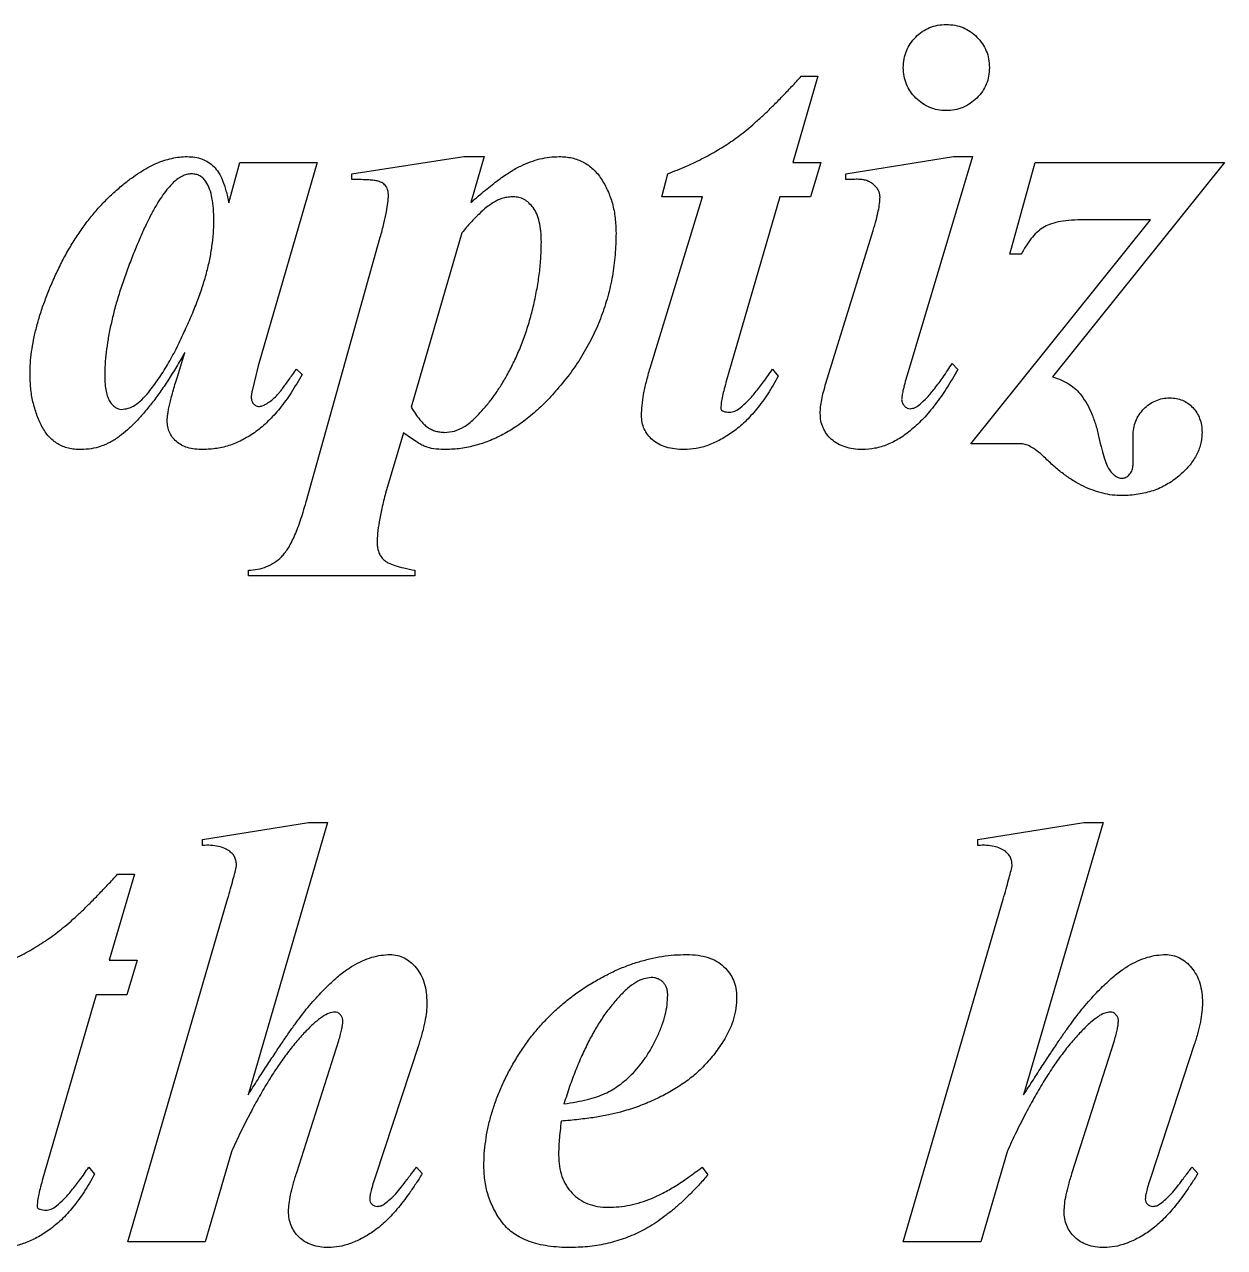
# Model space of a CAD drawing. Header units: inches. Extents: x -8.75 to 0, y -0.78 to 2.88.
# Drawn here: x -2.4782 to -2.0431, y 1.5835 to 2.0271 of the extents above; entities that cross this region are included whole.
import ezdxf

# ---------------------------------------------------------------- set-up
doc = ezdxf.new("R2010")
doc.units = ezdxf.units.IN
doc.header["$MEASUREMENT"] = 0

msp = doc.modelspace()

# ---------------------------------------------------------------- linework, layer by layer
at = {"color": 7, "linetype": 'Continuous', "lineweight": 25}
for p, q in [((-2.19049, 2.00833), (-2.1996, 1.97708)), ((-2.19658, 2.00833), (-2.19049, 2.00833)), ((-2.35956, 1.97292), (-2.31887, 1.97917)), ((-2.31887, 1.97917), (-2.31152, 1.97917)), ((-2.31152, 1.97917), (-2.31637, 1.9625)), ((-2.1804, 1.97292), (-2.1413, 1.97917)), ((-2.1344, 1.97917), (-2.15816, 1.89993)), ((-2.1413, 1.97917), (-2.1344, 1.97917)), ((-2.40419, 1.96237), (-2.40009, 1.97708)), ((-2.40009, 1.97708), (-2.37206, 1.97708)), ((-2.37206, 1.97708), (-2.39352, 1.90326)), ((-2.1996, 1.97708), (-2.18941, 1.97708)), ((-2.18941, 1.97708), (-2.19326, 1.96458)), ((-2.12096, 1.94375), (-2.11174, 1.97708)), ((-2.11174, 1.97708), (-2.04306, 1.97708)), ((-2.04306, 1.97708), (-2.10546, 1.89935)), ((-2.35956, 1.97083), (-2.35956, 1.97292)), ((-2.24706, 1.96458), (-2.24492, 1.97295)), ((-2.1804, 1.97083), (-2.1804, 1.97292)), ((-2.25136, 1.90244), (-2.23235, 1.96458)), ((-2.23235, 1.96458), (-2.24706, 1.96458)), ((-2.20429, 1.96458), (-2.22385, 1.8972)), ((-2.19326, 1.96458), (-2.20429, 1.96458)), ((-2.13505, 1.875), (-2.06992, 1.95625)), ((-2.06992, 1.95625), (-2.09387, 1.95625)), ((-2.18759, 1.89701), (-2.17047, 1.95241)), ((-2.37613, 1.85391), (-2.34921, 1.94993)), ((-2.31959, 1.95153), (-2.33805, 1.88835)), ((-2.11679, 1.94375), (-2.12096, 1.94375)), ((-2.42281, 1.89928), (-2.42008, 1.90817)), ((-2.39352, 1.90326), (-2.39573, 1.89427)), ((-2.14182, 1.90417), (-2.13974, 1.90195)), ((-2.37965, 1.90208), (-2.37756, 1.90013)), ((-2.20699, 1.90208), (-2.20491, 1.89954)), ((-2.34075, 1.87897), (-2.34732, 1.85716)), ((-2.07623, 1.86732), (-2.07623, 1.87783)), ((-2.11682, 1.875), (-2.13505, 1.875)), ((-2.39706, 1.82708), (-2.39706, 1.82917)), ((-2.33665, 1.82917), (-2.33665, 1.82708)), ((-2.33665, 1.82708), (-2.39706, 1.82708)), ((-2.41373, 1.73146), (-2.37529, 1.73771)), ((-2.36835, 1.73771), (-2.39716, 1.63892)), ((-2.37529, 1.73771), (-2.36835, 1.73771)), ((-2.13248, 1.73146), (-2.09404, 1.73771)), ((-2.0871, 1.73771), (-2.11591, 1.63892)), ((-2.09404, 1.73771), (-2.0871, 1.73771)), ((-2.41373, 1.72938), (-2.41373, 1.73146)), ((-2.13248, 1.72938), (-2.13248, 1.73146)), ((-2.4384, 1.71896), (-2.44752, 1.68771)), ((-2.44449, 1.71896), (-2.4384, 1.71896)), ((-2.44081, 1.58563), (-2.40458, 1.70991)), ((-2.15956, 1.58563), (-2.12333, 1.70991)), ((-2.44752, 1.68771), (-2.43733, 1.68771)), ((-2.43733, 1.68771), (-2.44117, 1.67521)), ((-2.45221, 1.67521), (-2.47177, 1.60783)), ((-2.44117, 1.67521), (-2.45221, 1.67521)), ((-2.37952, 1.6107), (-2.36425, 1.65861)), ((-2.33528, 1.65715), (-2.35097, 1.60946)), ((-2.09827, 1.6107), (-2.083, 1.65861)), ((-2.05403, 1.65715), (-2.06972, 1.60946)), ((-2.40318, 1.61828), (-2.41269, 1.58563)), ((-2.12193, 1.61828), (-2.13144, 1.58563)), ((-2.45491, 1.61271), (-2.45283, 1.61017)), ((-2.33609, 1.61271), (-2.33401, 1.61034)), ((-2.23248, 1.61271), (-2.2304, 1.60995)), ((-2.05484, 1.61271), (-2.05276, 1.61034)), ((-2.41269, 1.58563), (-2.44081, 1.58563)), ((-2.13144, 1.58563), (-2.15956, 1.58563))]:
    msp.add_line(p, q, dxfattribs=at)
for points, knots in [([(-2.15956, 2.01146), (-2.15951, 2.01251), (-2.1594, 2.01455), (-2.15851, 2.01748), (-2.15709, 2.02018), (-2.1551, 2.02255), (-2.15276, 2.02458), (-2.15006, 2.02604), (-2.14711, 2.02692), (-2.14505, 2.02703), (-2.144, 2.02708)], [0, 0, 0, 0, 0.128069, 0.249947, 0.371754, 0.499132, 0.626344, 0.748778, 0.871931, 1, 1, 1, 1]), ([(-2.144, 2.02708), (-2.14293, 2.02703), (-2.14085, 2.02692), (-2.13786, 2.02605), (-2.13515, 2.02457), (-2.13278, 2.02256), (-2.13079, 2.02018), (-2.12936, 2.01749), (-2.12847, 2.01455), (-2.12837, 2.01251), (-2.12831, 2.01146)], [0, 0, 0, 0, 0.130072, 0.253889, 0.375723, 0.50332, 0.630072, 0.75128, 0.87256, 1, 1, 1, 1]), ([(-2.144, 1.99583), (-2.14504, 1.99589), (-2.14706, 1.996), (-2.14998, 1.99688), (-2.15265, 1.99835), (-2.15504, 2.00033), (-2.15706, 2.00271), (-2.15851, 2.00542), (-2.1594, 2.00836), (-2.15951, 2.01041), (-2.15956, 2.01146)], [0, 0, 0, 0, 0.126881, 0.247614, 0.370178, 0.497691, 0.626054, 0.749788, 0.871796, 1, 1, 1, 1]), ([(-2.12831, 2.01146), (-2.12837, 2.01041), (-2.12848, 2.00836), (-2.12937, 2.00542), (-2.13081, 2.00271), (-2.13284, 2.00033), (-2.13523, 1.99834), (-2.13794, 1.99688), (-2.1409, 1.996), (-2.14296, 1.99589), (-2.144, 1.99583)], [0, 0, 0, 0, 0.127561, 0.248956, 0.37207, 0.499788, 0.626661, 0.749774, 0.872439, 1, 1, 1, 1]), ([(-2.24492, 1.97295), (-2.24266, 1.97384), (-2.23825, 1.97559), (-2.23199, 1.9786), (-2.22622, 1.98182), (-2.2217, 1.98474), (-2.21824, 1.98735), (-2.2155, 1.98951), (-2.21268, 1.99202), (-2.20968, 1.99473), (-2.20658, 1.99774), (-2.20337, 2.00105), (-2.19998, 2.00457), (-2.19773, 2.00706), (-2.19658, 2.00833)], [0, 0, 0, 0, 0.120172, 0.234507, 0.343418, 0.447385, 0.500336, 0.558038, 0.620076, 0.686978, 0.757998, 0.833949, 0.914855, 1, 1, 1, 1]), ([(-2.44257, 1.96895), (-2.44155, 1.96976), (-2.43958, 1.97135), (-2.43653, 1.97339), (-2.43356, 1.97517), (-2.43064, 1.97666), (-2.42773, 1.97776), (-2.42487, 1.97855), (-2.42207, 1.97907), (-2.42021, 1.97913), (-2.4193, 1.97917)], [0, 0, 0, 0, 0.1512513, 0.2923411, 0.4252491, 0.5516348, 0.6713009, 0.7846573, 0.8943067, 1, 1, 1, 1]), ([(-2.4193, 1.97917), (-2.41834, 1.97913), (-2.41648, 1.97905), (-2.41386, 1.97836), (-2.41152, 1.97722), (-2.40947, 1.97557), (-2.40769, 1.97329), (-2.40627, 1.97029), (-2.40502, 1.9666), (-2.40448, 1.96385), (-2.40419, 1.96237)], [0, 0, 0, 0, 0.114685, 0.222136, 0.322068, 0.423716, 0.534699, 0.665421, 0.819071, 1, 1, 1, 1]), ([(-2.31637, 1.9625), (-2.31547, 1.96328), (-2.31372, 1.9648), (-2.31117, 1.96699), (-2.30872, 1.96894), (-2.3064, 1.97071), (-2.30421, 1.97226), (-2.30213, 1.97361), (-2.3002, 1.97479), (-2.29778, 1.97603), (-2.29486, 1.97728), (-2.29136, 1.97839), (-2.28784, 1.97902), (-2.2855, 1.97912), (-2.28434, 1.97917)], [0, 0, 0, 0, 0.096773, 0.188005, 0.272597, 0.351161, 0.424468, 0.49067, 0.552297, 0.607839, 0.711227, 0.809846, 0.90556, 1, 1, 1, 1]), ([(-2.28434, 1.97917), (-2.28353, 1.97914), (-2.28197, 1.97909), (-2.27969, 1.97874), (-2.27757, 1.97807), (-2.27556, 1.9772), (-2.27373, 1.97603), (-2.272, 1.97466), (-2.27045, 1.97299), (-2.26858, 1.97044), (-2.26663, 1.96684), (-2.26491, 1.96209), (-2.2639, 1.95687), (-2.26379, 1.95324), (-2.26373, 1.95137)], [0, 0, 0, 0, 0.06224, 0.120922, 0.178038, 0.234064, 0.289526, 0.345664, 0.404484, 0.465123, 0.590666, 0.719249, 0.855301, 1, 1, 1, 1]), ([(-2.42473, 1.9693), (-2.42536, 1.96861), (-2.42671, 1.96713), (-2.42858, 1.96451), (-2.43054, 1.96146), (-2.43247, 1.95788), (-2.4345, 1.95386), (-2.43649, 1.94931), (-2.43859, 1.94433), (-2.44065, 1.93898), (-2.4426, 1.93348), (-2.44437, 1.92807), (-2.44585, 1.92285), (-2.44701, 1.91781), (-2.44797, 1.91297), (-2.44866, 1.90833), (-2.44907, 1.90387), (-2.44912, 1.90097), (-2.44915, 1.89954)], [0, 0, 0, 0, 0.037531, 0.080077, 0.128489, 0.182503, 0.242688, 0.308762, 0.380759, 0.45896, 0.538185, 0.61438, 0.686534, 0.755191, 0.821089, 0.883834, 0.943104, 1, 1, 1, 1]), ([(-2.4177, 1.97292), (-2.41828, 1.97287), (-2.41949, 1.97278), (-2.42125, 1.972), (-2.42307, 1.97091), (-2.42416, 1.96986), (-2.42473, 1.9693)], [0, 0, 0, 0, 0.21488, 0.444023, 0.703923, 1, 1, 1, 1]), ([(-2.4123, 1.96989), (-2.41263, 1.97036), (-2.41328, 1.97125), (-2.4146, 1.97222), (-2.41609, 1.97281), (-2.41715, 1.97288), (-2.4177, 1.97292)], [0, 0, 0, 0, 0.264796, 0.509314, 0.746635, 1, 1, 1, 1]), ([(-2.40956, 1.95579), (-2.40958, 1.95732), (-2.40962, 1.96013), (-2.41016, 1.96401), (-2.41091, 1.96727), (-2.41186, 1.96907), (-2.4123, 1.96989)], [0, 0, 0, 0, 0.31411, 0.581113, 0.808451, 1, 1, 1, 1]), ([(-2.34625, 1.96514), (-2.34629, 1.96573), (-2.34637, 1.96686), (-2.34704, 1.96843), (-2.34831, 1.96964), (-2.34986, 1.97026), (-2.3516, 1.97056), (-2.35365, 1.97074), (-2.35637, 1.97082), (-2.35842, 1.97083), (-2.35956, 1.97083)], [0, 0, 0, 0, 0.1076582, 0.2050205, 0.3042912, 0.4185206, 0.5030529, 0.6262075, 0.7923922, 1, 1, 1, 1]), ([(-2.17623, 1.97093), (-2.17686, 1.97092), (-2.17825, 1.9709), (-2.17964, 1.97086), (-2.1804, 1.97083)], [0, 0, 0, 0, 0.453061, 1, 1, 1, 1]), ([(-2.16799, 1.96445), (-2.16802, 1.96487), (-2.16806, 1.9657), (-2.16851, 1.96689), (-2.16922, 1.968), (-2.17021, 1.96899), (-2.17139, 1.96988), (-2.17283, 1.9705), (-2.17447, 1.97086), (-2.17562, 1.97091), (-2.17623, 1.97093)], [0, 0, 0, 0, 0.106757, 0.213696, 0.322982, 0.443511, 0.571484, 0.70283, 0.84314, 1, 1, 1, 1]), ([(-2.47623, 1.90029), (-2.47621, 1.90163), (-2.47617, 1.90435), (-2.47567, 1.90849), (-2.47496, 1.91277), (-2.47394, 1.91721), (-2.47264, 1.92178), (-2.47103, 1.92649), (-2.46913, 1.93134), (-2.46698, 1.93629), (-2.46461, 1.9412), (-2.462, 1.94591), (-2.45924, 1.95039), (-2.45626, 1.95459), (-2.45315, 1.95858), (-2.44982, 1.9623), (-2.4463, 1.96576), (-2.44381, 1.96789), (-2.44257, 1.96895)], [0, 0, 0, 0, 0.050997, 0.103943, 0.158988, 0.216791, 0.277525, 0.340557, 0.406814, 0.476408, 0.546463, 0.615088, 0.681898, 0.747317, 0.811647, 0.875037, 0.937745, 1, 1, 1, 1]), ([(-2.34921, 1.94993), (-2.34876, 1.95159), (-2.34793, 1.95463), (-2.34704, 1.95883), (-2.34641, 1.96223), (-2.3463, 1.96426), (-2.34625, 1.96514)], [0, 0, 0, 0, 0.33171, 0.608594, 0.829634, 1, 1, 1, 1]), ([(-2.30813, 1.96257), (-2.30899, 1.96199), (-2.31087, 1.96073), (-2.31357, 1.95821), (-2.3166, 1.95517), (-2.31855, 1.9528), (-2.31959, 1.95153)], [0, 0, 0, 0, 0.19451, 0.424011, 0.692071, 1, 1, 1, 1]), ([(-2.30097, 1.96458), (-2.3016, 1.96456), (-2.30284, 1.9645), (-2.30469, 1.96413), (-2.30646, 1.96349), (-2.30757, 1.96287), (-2.30813, 1.96257)], [0, 0, 0, 0, 0.251306, 0.493757, 0.746731, 1, 1, 1, 1]), ([(-2.29081, 1.94808), (-2.29085, 1.94943), (-2.29092, 1.95194), (-2.29144, 1.95542), (-2.29236, 1.95832), (-2.29368, 1.96063), (-2.29527, 1.96237), (-2.29699, 1.96368), (-2.29894, 1.96442), (-2.30029, 1.96453), (-2.30097, 1.96458)], [0, 0, 0, 0, 0.187129, 0.34895, 0.487183, 0.607402, 0.715185, 0.812266, 0.90577, 1, 1, 1, 1]), ([(-2.17047, 1.95241), (-2.1701, 1.95365), (-2.16941, 1.95598), (-2.16863, 1.95924), (-2.16812, 1.96201), (-2.16803, 1.96369), (-2.16799, 1.96445)], [0, 0, 0, 0, 0.31585, 0.589913, 0.81473, 1, 1, 1, 1]), ([(-2.09387, 1.95625), (-2.09544, 1.95622), (-2.09833, 1.95616), (-2.10235, 1.95575), (-2.10566, 1.95495), (-2.10841, 1.95383), (-2.11072, 1.95212), (-2.11287, 1.94992), (-2.11492, 1.94706), (-2.11614, 1.9449), (-2.11679, 1.94375)], [0, 0, 0, 0, 0.167163, 0.309631, 0.430343, 0.530123, 0.625742, 0.734852, 0.858532, 1, 1, 1, 1]), ([(-2.42031, 1.91556), (-2.41946, 1.91742), (-2.4178, 1.92105), (-2.41561, 1.92647), (-2.41375, 1.93174), (-2.41221, 1.93685), (-2.41102, 1.94181), (-2.41022, 1.94662), (-2.40965, 1.95126), (-2.40959, 1.95431), (-2.40956, 1.95579)], [0, 0, 0, 0, 0.146155, 0.28499, 0.418182, 0.545285, 0.666433, 0.782078, 0.893677, 1, 1, 1, 1]), ([(-2.32584, 1.87917), (-2.32465, 1.87926), (-2.32223, 1.87946), (-2.31932, 1.88079), (-2.317, 1.88241), (-2.31501, 1.88418), (-2.31283, 1.88642), (-2.31045, 1.88912), (-2.308, 1.89228), (-2.30557, 1.89589), (-2.30318, 1.89992), (-2.30089, 1.90436), (-2.29871, 1.90916), (-2.29672, 1.9143), (-2.29501, 1.91976), (-2.29353, 1.92545), (-2.29234, 1.93125), (-2.29145, 1.93697), (-2.2909, 1.94257), (-2.29084, 1.94626), (-2.29081, 1.94808)], [0, 0, 0, 0, 0.043195, 0.088086, 0.114569, 0.146581, 0.184958, 0.228747, 0.277876, 0.330945, 0.387607, 0.448735, 0.513093, 0.580187, 0.649596, 0.722044, 0.794842, 0.86538, 0.933417, 1, 1, 1, 1]), ([(-2.26373, 1.95137), (-2.26379, 1.94874), (-2.2639, 1.94354), (-2.26496, 1.93586), (-2.26659, 1.92841), (-2.26898, 1.9212), (-2.27196, 1.91419), (-2.27564, 1.90742), (-2.27997, 1.90086), (-2.28334, 1.89679), (-2.28505, 1.89473)], [0, 0, 0, 0, 0.127432, 0.252144, 0.375066, 0.496856, 0.619895, 0.743724, 0.870093, 1, 1, 1, 1]), ([(-2.4332, 1.89375), (-2.43201, 1.89531), (-2.42958, 1.8985), (-2.42628, 1.90374), (-2.42315, 1.90945), (-2.42127, 1.91349), (-2.42031, 1.91556)], [0, 0, 0, 0, 0.230967, 0.474163, 0.72999, 1, 1, 1, 1]), ([(-2.42008, 1.90817), (-2.42109, 1.90642), (-2.42305, 1.90301), (-2.42607, 1.89817), (-2.42905, 1.89372), (-2.43207, 1.88973), (-2.43497, 1.88608), (-2.43791, 1.88291), (-2.44076, 1.88009), (-2.44277, 1.8785), (-2.44374, 1.87773)], [0, 0, 0, 0, 0.156419, 0.303785, 0.441546, 0.570419, 0.690316, 0.801952, 0.904603, 1, 1, 1, 1]), ([(-2.15348, 1.88939), (-2.15261, 1.89019), (-2.15069, 1.89196), (-2.14794, 1.8953), (-2.14491, 1.89942), (-2.1429, 1.90251), (-2.14182, 1.90417)], [0, 0, 0, 0, 0.1865777, 0.4153055, 0.6853307, 1, 1, 1, 1]), ([(-2.45777, 1.87292), (-2.45856, 1.87294), (-2.46009, 1.87299), (-2.4623, 1.87338), (-2.46435, 1.87402), (-2.46619, 1.875), (-2.46791, 1.87617), (-2.46946, 1.87762), (-2.47078, 1.87937), (-2.47235, 1.882), (-2.47388, 1.88565), (-2.47526, 1.89028), (-2.47609, 1.89521), (-2.47618, 1.89858), (-2.47623, 1.90029)], [0, 0, 0, 0, 0.063398, 0.124106, 0.181381, 0.236825, 0.292429, 0.349032, 0.407944, 0.469461, 0.597027, 0.727216, 0.860912, 1, 1, 1, 1]), ([(-2.44915, 1.89954), (-2.44912, 1.89856), (-2.44908, 1.89671), (-2.44873, 1.89417), (-2.44818, 1.89204), (-2.44735, 1.89037), (-2.44637, 1.88911), (-2.44531, 1.88822), (-2.44422, 1.88759), (-2.44344, 1.88753), (-2.44306, 1.8875)], [0, 0, 0, 0, 0.200627, 0.374128, 0.520561, 0.643689, 0.750326, 0.842545, 0.924307, 1, 1, 1, 1]), ([(-2.42649, 1.88337), (-2.42647, 1.88376), (-2.42643, 1.88463), (-2.42627, 1.88604), (-2.42595, 1.88769), (-2.42558, 1.88956), (-2.42504, 1.89166), (-2.42439, 1.89399), (-2.42364, 1.89656), (-2.4231, 1.89835), (-2.42281, 1.89928)], [0, 0, 0, 0, 0.0716538, 0.1596585, 0.2606213, 0.3783269, 0.5094296, 0.6579343, 0.8214508, 1, 1, 1, 1]), ([(-2.37756, 1.90013), (-2.37886, 1.89791), (-2.38134, 1.89367), (-2.38544, 1.88795), (-2.38971, 1.88322), (-2.39413, 1.87939), (-2.39876, 1.87653), (-2.4035, 1.87441), (-2.40847, 1.87318), (-2.41185, 1.873), (-2.41354, 1.87292)], [0, 0, 0, 0, 0.162883, 0.310308, 0.443899, 0.565597, 0.67871, 0.786572, 0.89326, 1, 1, 1, 1]), ([(-2.38723, 1.89202), (-2.38708, 1.89217), (-2.3867, 1.89254), (-2.38611, 1.89326), (-2.38535, 1.89417), (-2.38448, 1.89531), (-2.38347, 1.89668), (-2.38233, 1.89829), (-2.38102, 1.9001), (-2.38012, 1.9014), (-2.37965, 1.90208)], [0, 0, 0, 0, 0.051109, 0.1261472, 0.2196849, 0.333793, 0.4685456, 0.6239875, 0.8016354, 1, 1, 1, 1]), ([(-2.25449, 1.88532), (-2.25444, 1.88651), (-2.25435, 1.88907), (-2.25371, 1.89312), (-2.25274, 1.89765), (-2.25184, 1.90079), (-2.25136, 1.90244)], [0, 0, 0, 0, 0.205405, 0.439032, 0.704171, 1, 1, 1, 1]), ([(-2.20491, 1.89954), (-2.20614, 1.89738), (-2.20849, 1.89323), (-2.21253, 1.88769), (-2.21674, 1.88302), (-2.22115, 1.87932), (-2.22564, 1.8765), (-2.23009, 1.87444), (-2.23455, 1.87315), (-2.23753, 1.87299), (-2.23899, 1.87292)], [0, 0, 0, 0, 0.164549, 0.315664, 0.452911, 0.579345, 0.695512, 0.802853, 0.903381, 1, 1, 1, 1]), ([(-2.21871, 1.88805), (-2.21781, 1.88883), (-2.21584, 1.89052), (-2.21307, 1.89374), (-2.21002, 1.89762), (-2.20805, 1.90053), (-2.20699, 1.90208)], [0, 0, 0, 0, 0.193516, 0.424759, 0.692792, 1, 1, 1, 1]), ([(-2.13974, 1.90195), (-2.14107, 1.89966), (-2.14361, 1.89529), (-2.1478, 1.88938), (-2.152, 1.88432), (-2.15633, 1.8802), (-2.16069, 1.87693), (-2.16519, 1.87466), (-2.16975, 1.87318), (-2.17285, 1.87301), (-2.17437, 1.87292)], [0, 0, 0, 0, 0.168014, 0.320636, 0.459384, 0.584541, 0.698833, 0.803825, 0.903135, 1, 1, 1, 1]), ([(-2.15816, 1.89993), (-2.15847, 1.89891), (-2.15901, 1.89704), (-2.15963, 1.89452), (-2.16003, 1.89258), (-2.16011, 1.89147), (-2.16015, 1.89102)], [0, 0, 0, 0, 0.351155, 0.636598, 0.849991, 1, 1, 1, 1]), ([(-2.10546, 1.89935), (-2.10434, 1.89896), (-2.10221, 1.89821), (-2.09932, 1.89665), (-2.09687, 1.89482), (-2.0956, 1.89331), (-2.09498, 1.89258)], [0, 0, 0, 0, 0.280524, 0.534543, 0.774495, 1, 1, 1, 1]), ([(-2.39573, 1.89427), (-2.39581, 1.89379), (-2.39596, 1.89299), (-2.39603, 1.89217), (-2.39605, 1.89183)], [0, 0, 0, 0, 0.588566, 1, 1, 1, 1]), ([(-2.28505, 1.89473), (-2.28661, 1.89299), (-2.28963, 1.88962), (-2.29454, 1.8852), (-2.29952, 1.88141), (-2.30464, 1.87833), (-2.30986, 1.87588), (-2.31521, 1.8742), (-2.32065, 1.87308), (-2.32433, 1.87297), (-2.32617, 1.87292)], [0, 0, 0, 0, 0.145241, 0.282407, 0.41207, 0.535455, 0.654878, 0.770785, 0.885311, 1, 1, 1, 1]), ([(-2.22385, 1.8972), (-2.22413, 1.89622), (-2.22466, 1.89438), (-2.22524, 1.89181), (-2.22564, 1.88962), (-2.22571, 1.88827), (-2.22574, 1.88766)], [0, 0, 0, 0, 0.315165, 0.585756, 0.812505, 1, 1, 1, 1]), ([(-2.18967, 1.8861), (-2.18965, 1.88686), (-2.18958, 1.8885), (-2.18916, 1.89109), (-2.18851, 1.89397), (-2.18791, 1.89596), (-2.18759, 1.89701)], [0, 0, 0, 0, 0.204884, 0.441272, 0.704979, 1, 1, 1, 1]), ([(-2.44306, 1.8875), (-2.44223, 1.88758), (-2.4405, 1.88775), (-2.43799, 1.88907), (-2.43549, 1.89107), (-2.434, 1.89281), (-2.4332, 1.89375)], [0, 0, 0, 0, 0.205321, 0.430209, 0.691962, 1, 1, 1, 1]), ([(-2.39605, 1.89183), (-2.39601, 1.89141), (-2.39592, 1.89056), (-2.39524, 1.8895), (-2.39436, 1.88874), (-2.39365, 1.8886), (-2.39332, 1.88854)], [0, 0, 0, 0, 0.270358, 0.540354, 0.789509, 1, 1, 1, 1]), ([(-2.39332, 1.88854), (-2.39291, 1.8886), (-2.39198, 1.88873), (-2.39055, 1.88946), (-2.38891, 1.89054), (-2.38783, 1.8915), (-2.38723, 1.89202)], [0, 0, 0, 0, 0.171942, 0.39263, 0.666176, 1, 1, 1, 1]), ([(-2.16015, 1.89102), (-2.16009, 1.89061), (-2.15997, 1.88978), (-2.15921, 1.88874), (-2.15827, 1.88791), (-2.15748, 1.88779), (-2.15712, 1.88773)], [0, 0, 0, 0, 0.247956, 0.514623, 0.778221, 1, 1, 1, 1]), ([(-2.09498, 1.89258), (-2.09427, 1.89153), (-2.09281, 1.88937), (-2.09107, 1.88572), (-2.08963, 1.88166), (-2.0886, 1.87735), (-2.0877, 1.87327), (-2.0867, 1.86983), (-2.08573, 1.86719), (-2.08469, 1.86529), (-2.08353, 1.86405), (-2.08246, 1.86318), (-2.08136, 1.8626), (-2.0806, 1.86253), (-2.08023, 1.8625)], [0, 0, 0, 0, 0.109153, 0.224803, 0.348076, 0.480555, 0.606679, 0.709252, 0.789635, 0.849252, 0.895008, 0.934369, 0.968729, 1, 1, 1, 1]), ([(-2.07623, 1.87783), (-2.07618, 1.87877), (-2.07607, 1.88061), (-2.07536, 1.88325), (-2.07406, 1.88561), (-2.07239, 1.88772), (-2.07036, 1.88947), (-2.06806, 1.89074), (-2.06555, 1.89151), (-2.0638, 1.89162), (-2.06292, 1.89167)], [0, 0, 0, 0, 0.131732, 0.258277, 0.3811, 0.508057, 0.634611, 0.754753, 0.875859, 1, 1, 1, 1]), ([(-2.06292, 1.89167), (-2.06212, 1.89162), (-2.06055, 1.89153), (-2.05832, 1.89087), (-2.05629, 1.88975), (-2.05452, 1.88823), (-2.05305, 1.88635), (-2.05199, 1.88416), (-2.05132, 1.8817), (-2.05126, 1.87996), (-2.05123, 1.87907)], [0, 0, 0, 0, 0.124141, 0.244127, 0.360044, 0.482512, 0.60678, 0.729423, 0.860819, 1, 1, 1, 1]), ([(-2.33805, 1.88835), (-2.33751, 1.88751), (-2.33651, 1.88594), (-2.33502, 1.88383), (-2.33353, 1.88223), (-2.33215, 1.88097), (-2.33067, 1.88018), (-2.32917, 1.87957), (-2.32753, 1.87925), (-2.32642, 1.8792), (-2.32584, 1.87917)], [0, 0, 0, 0, 0.185526, 0.345984, 0.480422, 0.592205, 0.691717, 0.791536, 0.892595, 1, 1, 1, 1]), ([(-2.23899, 1.87292), (-2.24016, 1.87296), (-2.24236, 1.87303), (-2.24548, 1.87369), (-2.2482, 1.87475), (-2.25048, 1.87629), (-2.25225, 1.87821), (-2.25356, 1.88036), (-2.25434, 1.88277), (-2.25444, 1.88446), (-2.25449, 1.88532)], [0, 0, 0, 0, 0.156482, 0.296729, 0.42572, 0.547555, 0.663201, 0.773821, 0.884124, 1, 1, 1, 1]), ([(-2.22574, 1.88766), (-2.22567, 1.8875), (-2.22548, 1.88708), (-2.22466, 1.88676), (-2.22369, 1.88652), (-2.22293, 1.88648), (-2.22255, 1.88646)], [0, 0, 0, 0, 0.1462294, 0.3734919, 0.6814295, 1, 1, 1, 1]), ([(-2.22255, 1.88646), (-2.2219, 1.88654), (-2.22048, 1.88672), (-2.21934, 1.88758), (-2.21871, 1.88805)], [0, 0, 0, 0, 0.456588, 1, 1, 1, 1]), ([(-2.17437, 1.87292), (-2.17549, 1.87295), (-2.17762, 1.87302), (-2.18062, 1.87378), (-2.18332, 1.87488), (-2.18557, 1.87655), (-2.18743, 1.87852), (-2.18872, 1.88084), (-2.18954, 1.88339), (-2.18963, 1.88518), (-2.18967, 1.8861)], [0, 0, 0, 0, 0.14681, 0.281244, 0.407948, 0.530306, 0.649212, 0.763023, 0.878836, 1, 1, 1, 1]), ([(-2.15712, 1.88773), (-2.15649, 1.88782), (-2.15512, 1.88802), (-2.15405, 1.88891), (-2.15348, 1.88939)], [0, 0, 0, 0, 0.459307, 1, 1, 1, 1]), ([(-2.41354, 1.87292), (-2.41453, 1.87295), (-2.4164, 1.87302), (-2.41904, 1.87357), (-2.42132, 1.87447), (-2.42319, 1.8758), (-2.42468, 1.87739), (-2.42571, 1.87922), (-2.4264, 1.88122), (-2.42646, 1.88264), (-2.42649, 1.88337)], [0, 0, 0, 0, 0.158489, 0.300623, 0.428424, 0.54944, 0.665057, 0.773266, 0.884828, 1, 1, 1, 1]), ([(-2.44374, 1.87773), (-2.44484, 1.87699), (-2.44697, 1.87554), (-2.45049, 1.87405), (-2.45408, 1.87307), (-2.45654, 1.87297), (-2.45777, 1.87292)], [0, 0, 0, 0, 0.262918, 0.512358, 0.755295, 1, 1, 1, 1]), ([(-2.32617, 1.87292), (-2.32739, 1.87297), (-2.32969, 1.87308), (-2.33251, 1.87375), (-2.33459, 1.87481), (-2.33639, 1.87592), (-2.3385, 1.8773), (-2.33996, 1.87839), (-2.34075, 1.87897)], [0, 0, 0, 0, 0.2284494, 0.4264207, 0.5318728, 0.6611348, 0.8181985, 1, 1, 1, 1]), ([(-2.05123, 1.87907), (-2.05125, 1.87835), (-2.0513, 1.87693), (-2.05171, 1.87482), (-2.05236, 1.87276), (-2.05329, 1.87074), (-2.05451, 1.86881), (-2.05595, 1.86689), (-2.05768, 1.86506), (-2.05962, 1.86327), (-2.06174, 1.86162), (-2.06403, 1.86019), (-2.06644, 1.85897), (-2.06896, 1.85796), (-2.07162, 1.85722), (-2.07438, 1.85667), (-2.07726, 1.85629), (-2.07923, 1.85626), (-2.08023, 1.85625)], [0, 0, 0, 0, 0.052877, 0.10495, 0.157809, 0.211484, 0.267856, 0.326075, 0.388318, 0.453409, 0.52011, 0.58623, 0.651678, 0.718801, 0.786137, 0.854674, 0.926389, 1, 1, 1, 1]), ([(-2.1079, 1.86966), (-2.10875, 1.87047), (-2.1103, 1.87195), (-2.11269, 1.87359), (-2.11479, 1.87476), (-2.11619, 1.87493), (-2.11682, 1.875)], [0, 0, 0, 0, 0.330492, 0.603936, 0.822299, 1, 1, 1, 1]), ([(-2.08023, 1.85625), (-2.08141, 1.85628), (-2.08377, 1.85635), (-2.08728, 1.85705), (-2.09078, 1.85809), (-2.09427, 1.85957), (-2.09774, 1.86147), (-2.10116, 1.86381), (-2.10461, 1.86651), (-2.10678, 1.86859), (-2.1079, 1.86966)], [0, 0, 0, 0, 0.111609, 0.223927, 0.339165, 0.458937, 0.583613, 0.714399, 0.852503, 1, 1, 1, 1]), ([(-2.08023, 1.8625), (-2.07974, 1.86258), (-2.07866, 1.86274), (-2.07741, 1.86397), (-2.07643, 1.86549), (-2.0763, 1.86672), (-2.07623, 1.86732)], [0, 0, 0, 0, 0.216272, 0.466609, 0.738122, 1, 1, 1, 1]), ([(-2.34732, 1.85716), (-2.34779, 1.8553), (-2.34865, 1.85184), (-2.34959, 1.84696), (-2.35024, 1.8428), (-2.35034, 1.84025), (-2.35038, 1.8391)], [0, 0, 0, 0, 0.313485, 0.582605, 0.811771, 1, 1, 1, 1]), ([(-2.39706, 1.82917), (-2.39591, 1.82925), (-2.39365, 1.82942), (-2.39045, 1.8304), (-2.38755, 1.83189), (-2.38538, 1.83361), (-2.38384, 1.83539), (-2.38266, 1.83705), (-2.38149, 1.83903), (-2.38042, 1.84139), (-2.37929, 1.84404), (-2.3782, 1.84703), (-2.37712, 1.85035), (-2.37647, 1.85269), (-2.37613, 1.85391)], [0, 0, 0, 0, 0.098558, 0.192095, 0.28259, 0.375223, 0.425633, 0.482555, 0.547995, 0.621559, 0.70272, 0.793337, 0.892383, 1, 1, 1, 1]), ([(-2.35038, 1.8391), (-2.35035, 1.83848), (-2.35029, 1.83731), (-2.34983, 1.83564), (-2.34906, 1.83418), (-2.34796, 1.83282), (-2.34617, 1.83174), (-2.34372, 1.83075), (-2.34045, 1.82988), (-2.338, 1.82942), (-2.33665, 1.82917)], [0, 0, 0, 0, 0.097279, 0.1871184, 0.2730228, 0.3589794, 0.4626352, 0.6014541, 0.7811329, 1, 1, 1, 1]), ([(-2.4038, 1.72723), (-2.40439, 1.72762), (-2.40566, 1.72845), (-2.40801, 1.72911), (-2.41073, 1.72946), (-2.41269, 1.72941), (-2.41373, 1.72938)], [0, 0, 0, 0, 0.204337, 0.435005, 0.69821, 1, 1, 1, 1]), ([(-2.40133, 1.72196), (-2.40136, 1.72249), (-2.40142, 1.72353), (-2.40187, 1.72499), (-2.40269, 1.72625), (-2.40343, 1.7269), (-2.4038, 1.72723)], [0, 0, 0, 0, 0.265526, 0.514444, 0.752194, 1, 1, 1, 1]), ([(-2.12255, 1.72723), (-2.12314, 1.72762), (-2.12441, 1.72845), (-2.12676, 1.72911), (-2.12948, 1.72946), (-2.13144, 1.72941), (-2.13248, 1.72938)], [0, 0, 0, 0, 0.204337, 0.435005, 0.69821, 1, 1, 1, 1]), ([(-2.12008, 1.72196), (-2.12011, 1.72249), (-2.12017, 1.72353), (-2.12062, 1.72499), (-2.12144, 1.72625), (-2.12218, 1.7269), (-2.12255, 1.72723)], [0, 0, 0, 0, 0.265526, 0.514444, 0.752194, 1, 1, 1, 1]), ([(-2.40458, 1.70991), (-2.40422, 1.71115), (-2.40353, 1.71346), (-2.40269, 1.71672), (-2.4019, 1.71948), (-2.40151, 1.72119), (-2.40133, 1.72196)], [0, 0, 0, 0, 0.3096075, 0.5798246, 0.8095431, 1, 1, 1, 1]), ([(-2.12333, 1.70991), (-2.12297, 1.71115), (-2.12228, 1.71346), (-2.12144, 1.71672), (-2.12065, 1.71948), (-2.12026, 1.72119), (-2.12008, 1.72196)], [0, 0, 0, 0, 0.3096075, 0.5798246, 0.8095431, 1, 1, 1, 1]), ([(-2.49283, 1.68358), (-2.49057, 1.68447), (-2.48617, 1.68622), (-2.47991, 1.68923), (-2.47413, 1.69245), (-2.46962, 1.69537), (-2.46615, 1.69798), (-2.46341, 1.70014), (-2.46059, 1.70265), (-2.4576, 1.70536), (-2.4545, 1.70837), (-2.45129, 1.71168), (-2.4479, 1.7152), (-2.44565, 1.71769), (-2.44449, 1.71896)], [0, 0, 0, 0, 0.1201716, 0.2345065, 0.3434183, 0.4473853, 0.5003362, 0.5580385, 0.620076, 0.6869784, 0.757998, 0.8339488, 0.9148546, 1, 1, 1, 1]), ([(-2.37604, 1.66994), (-2.37524, 1.67088), (-2.37369, 1.67269), (-2.37139, 1.67527), (-2.36913, 1.67758), (-2.36699, 1.67967), (-2.36493, 1.68153), (-2.36296, 1.68316), (-2.36107, 1.68453), (-2.35871, 1.68604), (-2.35582, 1.68751), (-2.35239, 1.68884), (-2.349, 1.68963), (-2.34676, 1.68974), (-2.34566, 1.6898)], [0, 0, 0, 0, 0.098594, 0.190898, 0.276935, 0.356828, 0.430658, 0.499201, 0.561431, 0.618084, 0.722633, 0.821089, 0.911954, 1, 1, 1, 1]), ([(-2.34566, 1.6898), (-2.34478, 1.68975), (-2.34302, 1.68965), (-2.3405, 1.68865), (-2.33819, 1.68713), (-2.33614, 1.68502), (-2.33443, 1.68243), (-2.33316, 1.67939), (-2.33247, 1.67594), (-2.33237, 1.67351), (-2.33232, 1.67225)], [0, 0, 0, 0, 0.108195, 0.214475, 0.325674, 0.444897, 0.572296, 0.703214, 0.845636, 1, 1, 1, 1]), ([(-2.31165, 1.61304), (-2.31162, 1.61456), (-2.31156, 1.61761), (-2.31103, 1.62217), (-2.31028, 1.62675), (-2.30911, 1.6313), (-2.30769, 1.63588), (-2.30591, 1.64043), (-2.30387, 1.64501), (-2.30145, 1.64953), (-2.29881, 1.65397), (-2.29592, 1.6582), (-2.29277, 1.6622), (-2.28939, 1.66596), (-2.2858, 1.66954), (-2.28195, 1.67284), (-2.2779, 1.67596), (-2.27363, 1.6788), (-2.26924, 1.68134), (-2.26483, 1.68361), (-2.26041, 1.68554), (-2.25596, 1.68707), (-2.25153, 1.68828), (-2.24708, 1.68917), (-2.24263, 1.68971), (-2.23965, 1.68977), (-2.23818, 1.6898)], [0, 0, 0, 0, 0.039082, 0.078362, 0.117989, 0.158248, 0.199189, 0.24105, 0.28388, 0.328057, 0.3726, 0.416552, 0.459861, 0.503325, 0.546527, 0.59004, 0.633619, 0.677877, 0.721755, 0.764051, 0.805409, 0.845552, 0.884872, 0.923553, 0.962033, 1, 1, 1, 1]), ([(-2.23818, 1.6898), (-2.23676, 1.68976), (-2.23409, 1.68969), (-2.23038, 1.68882), (-2.22716, 1.68748), (-2.22456, 1.68551), (-2.22251, 1.68317), (-2.22101, 1.6805), (-2.22014, 1.67751), (-2.22004, 1.67544), (-2.21998, 1.67437)], [0, 0, 0, 0, 0.157556, 0.296643, 0.423401, 0.542675, 0.6567, 0.76879, 0.880952, 1, 1, 1, 1]), ([(-2.09479, 1.66994), (-2.09399, 1.67088), (-2.09244, 1.67269), (-2.09014, 1.67527), (-2.08788, 1.67758), (-2.08574, 1.67967), (-2.08368, 1.68153), (-2.08171, 1.68316), (-2.07982, 1.68453), (-2.07746, 1.68604), (-2.07457, 1.68751), (-2.07114, 1.68884), (-2.06775, 1.68963), (-2.06551, 1.68974), (-2.06441, 1.6898)], [0, 0, 0, 0, 0.098594, 0.190898, 0.276935, 0.356828, 0.430658, 0.499201, 0.561431, 0.618084, 0.722633, 0.821089, 0.911954, 1, 1, 1, 1]), ([(-2.06441, 1.6898), (-2.06353, 1.68975), (-2.06177, 1.68965), (-2.05925, 1.68865), (-2.05694, 1.68713), (-2.05489, 1.68502), (-2.05318, 1.68243), (-2.05191, 1.67939), (-2.05122, 1.67594), (-2.05112, 1.67351), (-2.05107, 1.67225)], [0, 0, 0, 0, 0.108195, 0.214475, 0.325674, 0.444897, 0.572296, 0.703214, 0.845636, 1, 1, 1, 1]), ([(-2.25097, 1.68146), (-2.25188, 1.68136), (-2.25384, 1.68114), (-2.25674, 1.67967), (-2.25978, 1.67742), (-2.26169, 1.67546), (-2.26272, 1.6744)], [0, 0, 0, 0, 0.195013, 0.416861, 0.68378, 1, 1, 1, 1]), ([(-2.24498, 1.67512), (-2.24499, 1.67558), (-2.24502, 1.67648), (-2.24537, 1.67774), (-2.24587, 1.67888), (-2.24665, 1.67979), (-2.24755, 1.68055), (-2.2486, 1.68108), (-2.24974, 1.68142), (-2.25056, 1.68145), (-2.25097, 1.68146)], [0, 0, 0, 0, 0.142801, 0.272978, 0.397465, 0.51751, 0.637554, 0.753126, 0.873718, 1, 1, 1, 1]), ([(-2.33232, 1.67225), (-2.33236, 1.67117), (-2.33245, 1.66889), (-2.33306, 1.66529), (-2.33396, 1.66132), (-2.33482, 1.65858), (-2.33528, 1.65715)], [0, 0, 0, 0, 0.209004, 0.443557, 0.70733, 1, 1, 1, 1]), ([(-2.28261, 1.63563), (-2.2811, 1.63586), (-2.27825, 1.6363), (-2.27426, 1.63719), (-2.27079, 1.63812), (-2.26779, 1.63931), (-2.26506, 1.64071), (-2.26249, 1.64248), (-2.25989, 1.64452), (-2.25737, 1.64697), (-2.25493, 1.64976), (-2.25264, 1.65291), (-2.25053, 1.65639), (-2.24865, 1.66015), (-2.24704, 1.664), (-2.24584, 1.6678), (-2.24512, 1.6715), (-2.24503, 1.67393), (-2.24498, 1.67512)], [0, 0, 0, 0, 0.076865, 0.145034, 0.205136, 0.257311, 0.307089, 0.35899, 0.414116, 0.473151, 0.535406, 0.600225, 0.668527, 0.740015, 0.811443, 0.877706, 0.940411, 1, 1, 1, 1]), ([(-2.26272, 1.6744), (-2.26372, 1.67328), (-2.26577, 1.67097), (-2.26854, 1.6671), (-2.27122, 1.66285), (-2.27374, 1.65818), (-2.27619, 1.65314), (-2.27845, 1.64767), (-2.28065, 1.64182), (-2.28195, 1.63773), (-2.28261, 1.63563)], [0, 0, 0, 0, 0.102496, 0.210714, 0.32463, 0.445355, 0.572975, 0.707181, 0.84953, 1, 1, 1, 1]), ([(-2.21998, 1.67437), (-2.22004, 1.67304), (-2.22016, 1.67038), (-2.22105, 1.66642), (-2.22247, 1.66251), (-2.22386, 1.66006), (-2.22457, 1.65881)], [0, 0, 0, 0, 0.242528, 0.485953, 0.737487, 1, 1, 1, 1]), ([(-2.05107, 1.67225), (-2.05111, 1.67117), (-2.0512, 1.66889), (-2.05181, 1.66529), (-2.05271, 1.66132), (-2.05357, 1.65858), (-2.05403, 1.65715)], [0, 0, 0, 0, 0.209004, 0.443557, 0.70733, 1, 1, 1, 1]), ([(-2.39716, 1.63892), (-2.39599, 1.64075), (-2.39374, 1.64427), (-2.3905, 1.64933), (-2.38745, 1.65388), (-2.38471, 1.65801), (-2.38221, 1.66167), (-2.37991, 1.66482), (-2.37792, 1.66756), (-2.37663, 1.66919), (-2.37604, 1.66994)], [0, 0, 0, 0, 0.173877, 0.333793, 0.479504, 0.611991, 0.729823, 0.833527, 0.924039, 1, 1, 1, 1]), ([(-2.36572, 1.66896), (-2.36641, 1.66886), (-2.36801, 1.66862), (-2.37044, 1.66718), (-2.37316, 1.66499), (-2.37501, 1.66317), (-2.37604, 1.66216)], [0, 0, 0, 0, 0.1661867, 0.3822877, 0.6582703, 1, 1, 1, 1]), ([(-2.36279, 1.66581), (-2.36283, 1.66621), (-2.36291, 1.66703), (-2.36367, 1.668), (-2.36456, 1.66884), (-2.36534, 1.66892), (-2.36572, 1.66896)], [0, 0, 0, 0, 0.253161, 0.511631, 0.767134, 1, 1, 1, 1]), ([(-2.11591, 1.63892), (-2.11474, 1.64075), (-2.11249, 1.64427), (-2.10925, 1.64933), (-2.1062, 1.65388), (-2.10346, 1.65801), (-2.10096, 1.66167), (-2.09866, 1.66482), (-2.09667, 1.66756), (-2.09538, 1.66919), (-2.09479, 1.66994)], [0, 0, 0, 0, 0.173877, 0.333793, 0.479504, 0.611991, 0.729823, 0.833527, 0.924039, 1, 1, 1, 1]), ([(-2.08447, 1.66896), (-2.08516, 1.66886), (-2.08676, 1.66862), (-2.08919, 1.66718), (-2.09191, 1.66499), (-2.09376, 1.66317), (-2.09479, 1.66216)], [0, 0, 0, 0, 0.1661867, 0.3822877, 0.6582703, 1, 1, 1, 1]), ([(-2.08154, 1.66581), (-2.08158, 1.66621), (-2.08166, 1.66703), (-2.08242, 1.668), (-2.08331, 1.66884), (-2.08409, 1.66892), (-2.08447, 1.66896)], [0, 0, 0, 0, 0.253161, 0.511631, 0.767134, 1, 1, 1, 1]), ([(-2.36425, 1.65861), (-2.36403, 1.65938), (-2.36362, 1.66079), (-2.36315, 1.66275), (-2.36287, 1.66439), (-2.36281, 1.66537), (-2.36279, 1.66581)], [0, 0, 0, 0, 0.326208, 0.598677, 0.822608, 1, 1, 1, 1]), ([(-2.083, 1.65861), (-2.08278, 1.65938), (-2.08237, 1.66079), (-2.0819, 1.66275), (-2.08162, 1.66439), (-2.08156, 1.66537), (-2.08154, 1.66581)], [0, 0, 0, 0, 0.326208, 0.598677, 0.822608, 1, 1, 1, 1]), ([(-2.37604, 1.66216), (-2.37718, 1.66093), (-2.37955, 1.65837), (-2.38293, 1.65409), (-2.38634, 1.64936), (-2.38972, 1.64409), (-2.3931, 1.63836), (-2.39648, 1.63212), (-2.39991, 1.6254), (-2.40207, 1.6207), (-2.40318, 1.61828)], [0, 0, 0, 0, 0.097381, 0.201941, 0.314889, 0.435268, 0.563663, 0.700252, 0.84603, 1, 1, 1, 1]), ([(-2.09479, 1.66216), (-2.09593, 1.66093), (-2.0983, 1.65837), (-2.10168, 1.65409), (-2.10509, 1.64936), (-2.10847, 1.64409), (-2.11185, 1.63836), (-2.11523, 1.63212), (-2.11866, 1.6254), (-2.12082, 1.6207), (-2.12193, 1.61828)], [0, 0, 0, 0, 0.097381, 0.201941, 0.314889, 0.435268, 0.563663, 0.700252, 0.84603, 1, 1, 1, 1]), ([(-2.22457, 1.65881), (-2.22566, 1.65715), (-2.22782, 1.65389), (-2.23165, 1.64947), (-2.23585, 1.64553), (-2.24052, 1.64216), (-2.24549, 1.63918), (-2.25078, 1.63664), (-2.25632, 1.63438), (-2.26018, 1.63324), (-2.26214, 1.63267)], [0, 0, 0, 0, 0.126688, 0.250228, 0.372514, 0.49468, 0.617641, 0.742739, 0.869822, 1, 1, 1, 1]), ([(-2.26214, 1.63267), (-2.26358, 1.63232), (-2.26667, 1.63157), (-2.2717, 1.63067), (-2.27741, 1.62994), (-2.28146, 1.62957), (-2.28359, 1.62938)], [0, 0, 0, 0, 0.20459, 0.439082, 0.704993, 1, 1, 1, 1]), ([(-2.28359, 1.62938), (-2.28374, 1.6282), (-2.28402, 1.62594), (-2.2843, 1.6227), (-2.28452, 1.61978), (-2.28455, 1.61794), (-2.28456, 1.61708)], [0, 0, 0, 0, 0.289329, 0.553966, 0.789077, 1, 1, 1, 1]), ([(-2.28456, 1.61708), (-2.28452, 1.61571), (-2.28443, 1.61308), (-2.28345, 1.60937), (-2.28196, 1.60604), (-2.27977, 1.60325), (-2.27713, 1.6009), (-2.27396, 1.59932), (-2.27041, 1.59829), (-2.2679, 1.59818), (-2.26659, 1.59813)], [0, 0, 0, 0, 0.138619, 0.267658, 0.388404, 0.508312, 0.626725, 0.744958, 0.866809, 1, 1, 1, 1]), ([(-2.45283, 1.61017), (-2.45405, 1.60801), (-2.45641, 1.60386), (-2.46045, 1.59832), (-2.46465, 1.59365), (-2.46906, 1.58995), (-2.47356, 1.58713), (-2.47801, 1.58507), (-2.48246, 1.58378), (-2.48545, 1.58362), (-2.48691, 1.58355)], [0, 0, 0, 0, 0.164549, 0.315664, 0.452911, 0.579345, 0.695512, 0.802853, 0.903381, 1, 1, 1, 1]), ([(-2.46663, 1.59868), (-2.46573, 1.59946), (-2.46376, 1.60115), (-2.46099, 1.60437), (-2.45794, 1.60825), (-2.45596, 1.61116), (-2.45491, 1.61271)], [0, 0, 0, 0, 0.1935158, 0.4247589, 0.6927919, 1, 1, 1, 1]), ([(-2.38248, 1.59663), (-2.38243, 1.59755), (-2.38233, 1.59956), (-2.38172, 1.60282), (-2.38082, 1.60661), (-2.37997, 1.60927), (-2.37952, 1.6107)], [0, 0, 0, 0, 0.190139, 0.419159, 0.688586, 1, 1, 1, 1]), ([(-2.33401, 1.61034), (-2.33478, 1.60911), (-2.33628, 1.60672), (-2.3386, 1.60333), (-2.34086, 1.60024), (-2.34313, 1.59745), (-2.34535, 1.59496), (-2.34753, 1.59274), (-2.34973, 1.5909), (-2.35248, 1.5888), (-2.35592, 1.58675), (-2.36001, 1.58492), (-2.36402, 1.58377), (-2.36667, 1.58362), (-2.36796, 1.58355)], [0, 0, 0, 0, 0.096691, 0.187562, 0.272718, 0.351723, 0.426334, 0.494711, 0.55819, 0.616931, 0.724725, 0.823275, 0.914478, 1, 1, 1, 1]), ([(-2.33951, 1.60819), (-2.33931, 1.60847), (-2.33885, 1.60911), (-2.33807, 1.61013), (-2.33714, 1.61136), (-2.33646, 1.61224), (-2.33609, 1.61271)], [0, 0, 0, 0, 0.18485, 0.41446, 0.680809, 1, 1, 1, 1]), ([(-2.2801, 1.58355), (-2.28154, 1.58357), (-2.28429, 1.5836), (-2.28825, 1.58404), (-2.29188, 1.5847), (-2.29517, 1.58568), (-2.29811, 1.58694), (-2.30071, 1.58847), (-2.30297, 1.59028), (-2.30545, 1.59308), (-2.30793, 1.59696), (-2.31006, 1.60202), (-2.31143, 1.60741), (-2.31157, 1.61114), (-2.31165, 1.61304)], [0, 0, 0, 0, 0.0872439, 0.1676407, 0.242272, 0.3112444, 0.3760439, 0.436772, 0.4945502, 0.5516101, 0.6633884, 0.7732089, 0.8847291, 1, 1, 1, 1]), ([(-2.26659, 1.59813), (-2.26528, 1.59817), (-2.26263, 1.59824), (-2.25868, 1.59889), (-2.25472, 1.59991), (-2.2507, 1.60133), (-2.24653, 1.60331), (-2.24209, 1.60585), (-2.23736, 1.60905), (-2.23416, 1.61145), (-2.23248, 1.61271)], [0, 0, 0, 0, 0.10426, 0.209667, 0.317162, 0.427674, 0.547407, 0.683078, 0.833212, 1, 1, 1, 1]), ([(-2.10123, 1.59663), (-2.10118, 1.59755), (-2.10108, 1.59956), (-2.10047, 1.60282), (-2.09957, 1.60661), (-2.09872, 1.60927), (-2.09827, 1.6107)], [0, 0, 0, 0, 0.190139, 0.419159, 0.688586, 1, 1, 1, 1]), ([(-2.05276, 1.61034), (-2.05353, 1.60911), (-2.05503, 1.60672), (-2.05735, 1.60333), (-2.05961, 1.60024), (-2.06188, 1.59745), (-2.0641, 1.59496), (-2.06628, 1.59274), (-2.06848, 1.5909), (-2.07123, 1.5888), (-2.07467, 1.58675), (-2.07876, 1.58492), (-2.08277, 1.58377), (-2.08542, 1.58362), (-2.08671, 1.58355)], [0, 0, 0, 0, 0.096691, 0.187562, 0.272718, 0.351723, 0.426334, 0.494711, 0.55819, 0.616931, 0.724725, 0.823275, 0.914478, 1, 1, 1, 1]), ([(-2.05826, 1.60819), (-2.05806, 1.60847), (-2.0576, 1.60911), (-2.05682, 1.61013), (-2.05589, 1.61136), (-2.05521, 1.61224), (-2.05484, 1.61271)], [0, 0, 0, 0, 0.18485, 0.41446, 0.680809, 1, 1, 1, 1]), ([(-2.47177, 1.60783), (-2.47205, 1.60685), (-2.47257, 1.60501), (-2.47316, 1.60244), (-2.47356, 1.60025), (-2.47363, 1.5989), (-2.47366, 1.59829)], [0, 0, 0, 0, 0.315165, 0.585756, 0.812505, 1, 1, 1, 1]), ([(-2.35097, 1.60946), (-2.35128, 1.60851), (-2.35185, 1.60677), (-2.35249, 1.60441), (-2.35294, 1.60257), (-2.35302, 1.60151), (-2.35305, 1.60106)], [0, 0, 0, 0, 0.346514, 0.630526, 0.845425, 1, 1, 1, 1]), ([(-2.34752, 1.59953), (-2.34687, 1.60004), (-2.34549, 1.60112), (-2.34351, 1.6031), (-2.3415, 1.60549), (-2.3402, 1.60726), (-2.33951, 1.60819)], [0, 0, 0, 0, 0.20907, 0.444263, 0.707529, 1, 1, 1, 1]), ([(-2.2304, 1.60995), (-2.23141, 1.60879), (-2.23339, 1.60652), (-2.23645, 1.60334), (-2.23948, 1.6004), (-2.24247, 1.59772), (-2.24547, 1.59531), (-2.24844, 1.59316), (-2.25136, 1.59121), (-2.25527, 1.58906), (-2.2603, 1.58683), (-2.26663, 1.58495), (-2.27327, 1.58377), (-2.2778, 1.58362), (-2.2801, 1.58355)], [0, 0, 0, 0, 0.0791, 0.154916, 0.227172, 0.295979, 0.361898, 0.424661, 0.484745, 0.542227, 0.654471, 0.766987, 0.881447, 1, 1, 1, 1]), ([(-2.06972, 1.60946), (-2.07003, 1.60851), (-2.0706, 1.60677), (-2.07124, 1.60441), (-2.07169, 1.60257), (-2.07177, 1.60151), (-2.0718, 1.60106)], [0, 0, 0, 0, 0.346514, 0.630526, 0.845425, 1, 1, 1, 1]), ([(-2.06627, 1.59953), (-2.06562, 1.60004), (-2.06424, 1.60112), (-2.06226, 1.6031), (-2.06025, 1.60549), (-2.05895, 1.60726), (-2.05826, 1.60819)], [0, 0, 0, 0, 0.20907, 0.444263, 0.707529, 1, 1, 1, 1]), ([(-2.47366, 1.59829), (-2.47359, 1.59813), (-2.4734, 1.59771), (-2.47258, 1.59739), (-2.4716, 1.59715), (-2.47085, 1.59711), (-2.47047, 1.59709)], [0, 0, 0, 0, 0.146229, 0.373492, 0.681429, 1, 1, 1, 1]), ([(-2.47047, 1.59709), (-2.46982, 1.59717), (-2.4684, 1.59735), (-2.46725, 1.59821), (-2.46663, 1.59868)], [0, 0, 0, 0, 0.456588, 1, 1, 1, 1]), ([(-2.35305, 1.60106), (-2.35302, 1.60073), (-2.35294, 1.60005), (-2.35226, 1.59922), (-2.35139, 1.59858), (-2.35069, 1.59849), (-2.35035, 1.59846)], [0, 0, 0, 0, 0.2345703, 0.4896423, 0.7576677, 1, 1, 1, 1]), ([(-2.35035, 1.59846), (-2.34986, 1.59851), (-2.34882, 1.59861), (-2.34797, 1.59921), (-2.34752, 1.59953)], [0, 0, 0, 0, 0.473439, 1, 1, 1, 1]), ([(-2.0718, 1.60106), (-2.07177, 1.60073), (-2.07169, 1.60005), (-2.07101, 1.59922), (-2.07014, 1.59858), (-2.06944, 1.59849), (-2.0691, 1.59846)], [0, 0, 0, 0, 0.2345703, 0.4896423, 0.7576677, 1, 1, 1, 1]), ([(-2.0691, 1.59846), (-2.06861, 1.59851), (-2.06757, 1.59861), (-2.06672, 1.59921), (-2.06627, 1.59953)], [0, 0, 0, 0, 0.473439, 1, 1, 1, 1]), ([(-2.36796, 1.58355), (-2.36904, 1.58358), (-2.37111, 1.58365), (-2.37401, 1.58438), (-2.37656, 1.58556), (-2.37868, 1.58721), (-2.3804, 1.58919), (-2.38158, 1.59149), (-2.38238, 1.59398), (-2.38244, 1.59574), (-2.38248, 1.59663)], [0, 0, 0, 0, 0.147064, 0.281475, 0.406087, 0.527604, 0.646379, 0.76039, 0.878051, 1, 1, 1, 1]), ([(-2.08671, 1.58355), (-2.08779, 1.58358), (-2.08986, 1.58365), (-2.09276, 1.58438), (-2.09531, 1.58556), (-2.09743, 1.58721), (-2.09915, 1.58919), (-2.10033, 1.59149), (-2.10113, 1.59398), (-2.10119, 1.59574), (-2.10123, 1.59663)], [0, 0, 0, 0, 0.147064, 0.281475, 0.406087, 0.527604, 0.646379, 0.76039, 0.878051, 1, 1, 1, 1])]:
    msp.add_open_spline(points, degree=3, knots=knots, dxfattribs=at)

doc.saveas('drawing.dxf')
